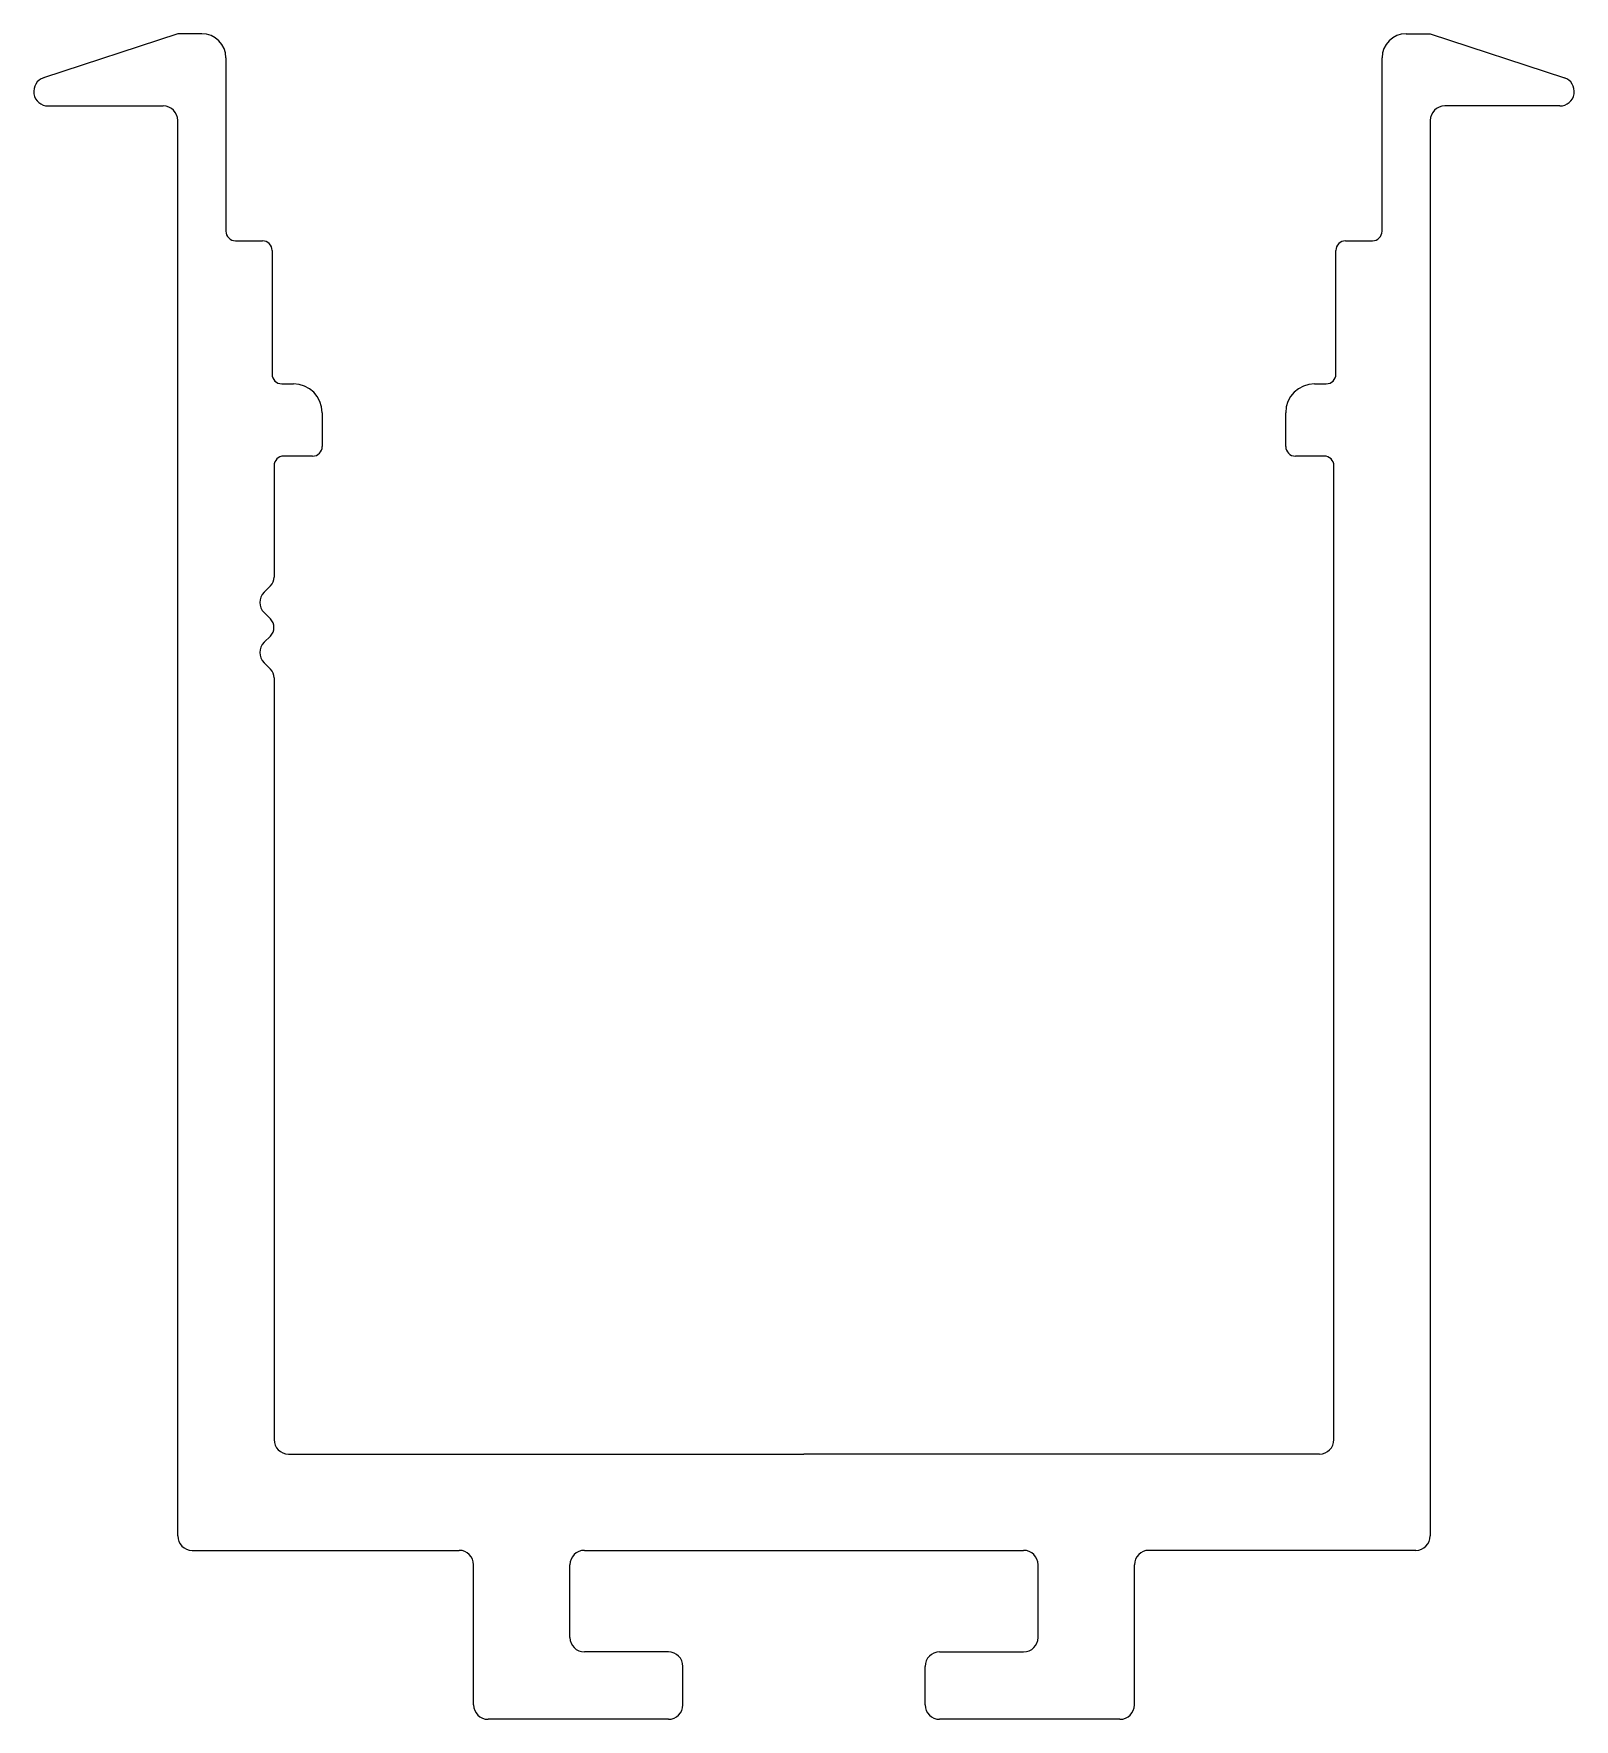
# Model space of a CAD drawing. Extents: x 2234.1 to 2266, y 1093.7 to 1128.7.
import ezdxf

# ---------------------------------------------------------------- set-up
doc = ezdxf.new("R2010")
doc.units = 0
doc.layers.get('0').update_dxf_attribs({"linetype": 'CONTINUOUS'})

msp = doc.modelspace()

# ---------------------------------------------------------------- linework, layer by layer
for p, q in [((2237.057, 1128.728), (2234.274, 1127.813)), ((2237.557, 1128.728), (2237.057, 1128.728)), ((2262.557, 1128.728), (2263.057, 1128.728)), ((2263.057, 1128.728), (2265.841, 1127.813)), ((2238.057, 1128.228), (2238.057, 1124.628)), ((2262.057, 1124.628), (2262.057, 1128.228)), ((2234.368, 1127.228), (2236.757, 1127.228)), ((2265.747, 1127.228), (2263.357, 1127.228)), ((2237.057, 1097.536), (2237.057, 1126.928)), ((2263.057, 1126.928), (2263.057, 1097.536)), ((2238.257, 1124.428), (2238.816, 1124.428)), ((2239.016, 1124.228), (2239.016, 1121.658)), ((2261.099, 1121.658), (2261.099, 1124.228)), ((2261.299, 1124.428), (2261.857, 1124.428)), ((2239.216, 1121.458), (2239.457, 1121.458)), ((2260.657, 1121.458), (2260.899, 1121.458)), ((2240.057, 1120.858), (2240.057, 1120.158)), ((2260.057, 1120.158), (2260.057, 1120.858)), ((2239.057, 1119.758), (2239.057, 1117.443)), ((2239.857, 1119.958), (2239.257, 1119.958)), ((2260.857, 1119.958), (2260.257, 1119.958)), ((2261.057, 1099.536), (2261.057, 1119.758)), ((2238.984, 1117.266), (2238.85, 1117.131)), ((2238.85, 1116.707), (2238.981, 1116.576)), ((2238.85, 1116.091), (2238.981, 1116.222)), ((2238.984, 1115.532), (2238.85, 1115.667)), ((2239.057, 1115.356), (2239.057, 1104.363)), ((2239.057, 1104.363), (2239.057, 1102.143)), ((2239.057, 1102.143), (2239.057, 1099.536)), ((2239.357, 1099.236), (2250.057, 1099.236)), ((2260.757, 1099.236), (2250.057, 1099.236)), ((2237.357, 1097.236), (2242.898, 1097.236)), ((2243.198, 1094.028), (2243.198, 1096.936)), ((2245.198, 1095.428), (2245.198, 1096.936)), ((2245.498, 1097.236), (2254.617, 1097.236)), ((2254.917, 1095.428), (2254.917, 1096.936)), ((2256.917, 1094.028), (2256.917, 1096.936)), ((2262.757, 1097.236), (2257.217, 1097.236)), ((2247.243, 1095.128), (2245.498, 1095.128)), ((2247.543, 1094.028), (2247.543, 1094.828)), ((2252.572, 1094.028), (2252.572, 1094.828)), ((2252.872, 1095.128), (2254.617, 1095.128)), ((2247.243, 1093.728), (2243.498, 1093.728)), ((2256.617, 1093.728), (2252.872, 1093.728))]:
    msp.add_line(p, q)
for centre, radius, start, end in [((2237.557, 1128.228), 0.5, 0, 90), ((2262.557, 1128.228), 0.5, 90, 180), ((2234.368, 1127.528), 0.3, 108.1972, 270), ((2265.747, 1127.528), 0.3, 270, 71.8028), ((2236.757, 1126.928), 0.3, 0, 90), ((2263.357, 1126.928), 0.3, 90, 180), ((2238.257, 1124.628), 0.2, 180, 270), ((2261.857, 1124.628), 0.2, 270, 360), ((2238.816, 1124.228), 0.2, 0, 90), ((2261.299, 1124.228), 0.2, 90, 180), ((2239.216, 1121.658), 0.2, 180, 270), ((2239.457, 1120.858), 0.6, 0, 90), ((2260.657, 1120.858), 0.6, 90, 180), ((2260.899, 1121.658), 0.2, 270, 360), ((2239.857, 1120.158), 0.2, 270, 360), ((2260.257, 1120.158), 0.2, 180, 270), ((2239.257, 1119.758), 0.2, 90, 180), ((2260.857, 1119.758), 0.2, 0, 90), ((2238.807, 1117.443), 0.25, 315, 0), ((2239.062, 1116.919), 0.3, 135, 225), ((2238.804, 1116.399), 0.25, 315, 45), ((2239.062, 1115.879), 0.3, 135, 225), ((2238.807, 1115.356), 0.25, 0, 45), ((2239.357, 1099.536), 0.3, 180, 270), ((2260.757, 1099.536), 0.3, 270, 0), ((2237.357, 1097.536), 0.3, 180, 270), ((2262.757, 1097.536), 0.3, 270, 0), ((2242.898, 1096.936), 0.3, 0, 90), ((2245.498, 1096.936), 0.3, 90, 180), ((2254.617, 1096.936), 0.3, 0, 90), ((2257.217, 1096.936), 0.3, 90, 180), ((2245.498, 1095.428), 0.3, 180, 270), ((2254.617, 1095.428), 0.3, 270, 0), ((2247.243, 1094.828), 0.3, 0, 90), ((2252.872, 1094.828), 0.3, 90, 180), ((2243.498, 1094.028), 0.3, 180, 270), ((2247.243, 1094.028), 0.3, 270, 0), ((2252.872, 1094.028), 0.3, 180, 270), ((2256.617, 1094.028), 0.3, 270, 360)]:
    msp.add_arc(centre, radius, start, end)

doc.saveas('drawing.dxf')
